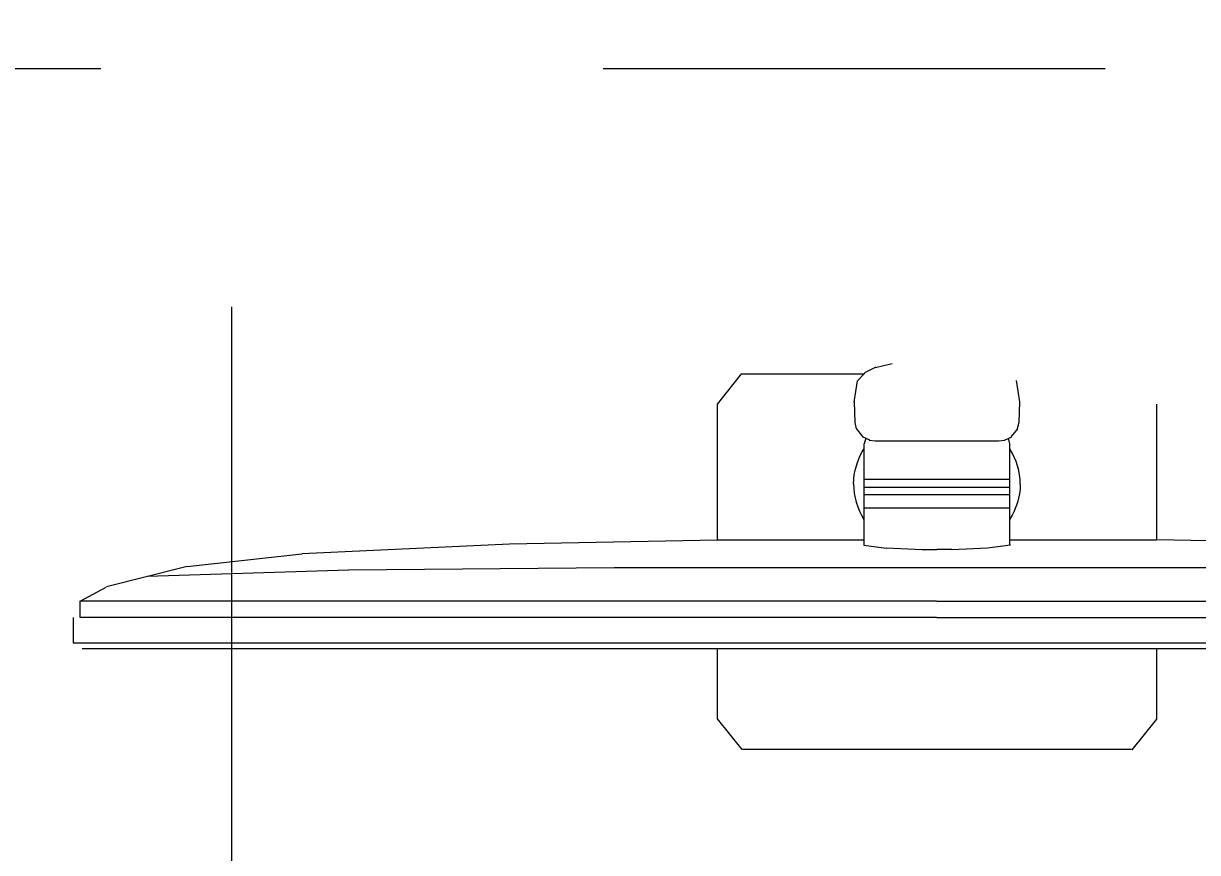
# Model space of a CAD drawing. Header units: millimetres. Extents: x 0 to 9491604, y -172998 to 295086.
# Drawn here: x 387804.9 to 388176, y 29654.3 to 29916.5 of the extents above; entities that cross this region are included whole.
import ezdxf
from ezdxf import colors
from ezdxf.entities.mleader import LeaderData, LeaderLine
from ezdxf.enums import TextEntityAlignment as Align
from ezdxf.math import Vec2, Vec3

# ---------------------------------------------------------------- set-up
doc = ezdxf.new("R2018")
doc.units = ezdxf.units.MM
doc.linetypes.add('CENTER', pattern=[2, 1.25, -0.25, 0.25, -0.25])
doc.linetypes.add('Штрих', pattern=[6.35, 3.175, -3.175])
for name, color, linetype, lineweight in [('_TEXT', 7, 'Continuous', 30), ('АР_Маркер экспликации', 239, 'Continuous', 13), ('АР_Номер помещения', 250, 'Continuous', 9), ('АР_Оси', 7, 'Continuous', 25)]:
    doc.layers.add(name, color=color, linetype=linetype, lineweight=lineweight)
doc.layers.add('АР_лестницы', color=7, linetype='Continuous', lineweight=15, true_color=0xff24ff)
doc.layers.add('ТХ_ОБЩЕЕ', color=7, linetype='Continuous', lineweight=0, true_color=0x7b7b7b)
doc.layers.add('АР_Названия помещений', color=124, linetype='Continuous', lineweight=5, plot=False)
doc.layers.add('АР_Помещения_площадь', color=19, linetype='Continuous', lineweight=9, plot=False)
doc.styles.add('ISOCPEUR', font='', dxfattribs={"height": 250})
doc.styles.get("Standard").update_dxf_attribs({"font": 'GOST.TTF'})
doc.styles.get('ISOCPEUR').set_extended_font_data('ISOCPEUR', italic=True)

# ---------------------------------------------------------------- blocks, each defined once
blk = doc.blocks.new('*U252')
at = {"color": 7, "style": 'ISOCPEUR', "width": 0.7, "flags": 1}
blk.add_attdef('КАТЕГОРИЯ', (-499.17, -2092.19), '', height=250, dxfattribs=at)
at = {"layer": 'АР_Номер помещения', "color": 7, "style": 'ISOCPEUR', "width": 0.7}
blk.add_attdef('НОМЕР_ПОМЕЩЕНИЯ', text='', height=300, dxfattribs=at).set_placement((-13874.5, 6637.55), align=Align.MIDDLE_CENTER)
at = {"layer": 'АР_Помещения_площадь', "color": 7, "lineweight": 30, "width": 0.7, "flags": 104}
blk.add_attdef('ИМЯ_ПОМЕЩЕНИЯ', text='', height=100, dxfattribs=at).set_placement((157.63, 1217.14), align=Align.MIDDLE_CENTER)
at = {"layer": 'АР_Помещения_площадь', "color": 7, "style": 'ISOCPEUR', "width": 0.7}
blk.add_attdef('ПЛОЩАДЬ_ПОМЕЩЕНИЯ', text='', height=200, dxfattribs=at).set_placement((-12654.58, 407.67), align=Align.MIDDLE_RIGHT)
blk = doc.blocks.new('A$C064f767a')
at = {"layer": 'АР_лестницы', "linetype": 'Штрих', "lineweight": 9, "ltscale": 50}
blk.add_lwpolyline([(4255, 1159.05), (4255, 2034.05), (7105, 2034.05), (7105, 1159.05)], dxfattribs=at)
blk = doc.blocks.new('table oborud')
at = {"layer": 'ТХ_ОБЩЕЕ'}
for points in [[(743776.73, 689704.18), (743768.73, 689704.18), (743768.73, 689431.18)], [(743766.83, 689431.11), (743766.83, 689701.36)], [(743776.68, 689431.21), (743776.68, 689701.96), (743781.93, 689701.96)], [(743781.83, 689431.21), (743781.83, 689701.96), (743786.33, 689693.71)], [(743786.46, 689693.63), (743792.96, 689668.13)], [(743791.68, 689617.03), (743789.68, 689680.78)], [(743792.86, 689668.11), (743796.86, 689631.86)], [(743796.96, 689631.78), (743799.96, 689566.28)], [(743792.46, 689533.16), (743791.71, 689617.16)], [(743799.98, 689566.26), (743801.23, 689500.51)], [(743792.46, 689431.11), (743792.46, 689533.11)], [(743734.96, 689492.68), (743744.71, 689500.43)], [(743744.61, 689500.53), (743766.86, 689500.53)], [(743801.16, 689454.28), (743801.16, 689500.53), (743844.16, 689500.53)], [(743844.13, 689500.53), (743853.88, 689492.78)], [(743734.96, 689431.11), (743734.96, 689492.61)], [(743853.78, 689492.68), (743853.78, 689454.18)], [(743836.43, 689456.61), (743833.93, 689454.61)], [(743838.36, 689457.11), (743836.36, 689456.61)], [(743844.86, 689457.31), (743838.36, 689457.06)], [(743851.53, 689456.38), (743844.78, 689457.38)], [(743853.93, 689453.88), (743851.43, 689456.38)], [(743799.63, 689454.21), (743798.63, 689447.21)], [(743831.61, 689454.21), (743799.61, 689454.21)], [(743811.38, 689454.21), (743811.38, 689431.21)], [(743815.63, 689454.21), (743815.63, 689431.21)], [(743817.91, 689454.21), (743817.91, 689431.21)], [(743820.43, 689454.21), (743820.43, 689431.21)], [(743833.36, 689453.61), (743831.61, 689454.11)], [(743832.81, 689452.51), (743832.56, 689450.51)], [(743833.91, 689454.71), (743832.91, 689452.46)], [(743855.81, 689450.46), (743854.06, 689453.96)], [(743832.56, 689450.61), (743832.56, 689431.11), (743832.56, 689411.61)], [(743856.93, 689445.31), (743855.68, 689450.56)], [(743798.73, 689447.08), (743798.23, 689435.83)], [(743798.23, 689435.86), (743798.23, 689431.11)], [(743734.96, 689369.56), (743734.96, 689431.06)], [(743766.83, 689160.84), (743766.83, 689431.08)], [(743768.73, 689431.11), (743768.73, 689158.11)], [(743776.68, 689431.11), (743776.68, 689160.36)], [(743781.83, 689431.11), (743781.83, 689160.36)], [(743792.46, 689329.09), (743792.46, 689431.08)], [(743798.33, 689431.11), (743798.33, 689426.36)], [(743811.38, 689431.11), (743811.38, 689408.11)], [(743815.63, 689431.11), (743815.63, 689408.11)], [(743817.91, 689431.11), (743817.91, 689408.11)], [(743820.43, 689431.11), (743820.43, 689408.11)], [(743798.23, 689426.38), (743798.73, 689415.13)], [(743798.73, 689415.16), (743799.73, 689407.91)], [(743832.56, 689411.63), (743832.81, 689409.63)], [(743799.63, 689408.03), (743831.63, 689408.03)], [(743801.16, 689361.71), (743801.16, 689407.96)], [(743831.61, 689408.03), (743833.36, 689408.53)], [(743832.81, 689409.73), (743833.81, 689407.48)], [(743833.91, 689407.53), (743836.41, 689405.53)], [(743836.43, 689405.63), (743838.43, 689405.13)], [(743838.36, 689405.13), (743844.86, 689404.88)], [(743844.86, 689404.93), (743851.61, 689405.93)], [(743744.61, 689361.71), (743734.86, 689369.46)], [(743766.83, 689361.71), (743744.58, 689361.71)], [(743799.98, 689295.99), (743801.23, 689361.73)], [(743844.13, 689361.71), (743801.13, 689361.71)]]:
    blk.add_lwpolyline(points, dxfattribs=at)
for centre, start, end in [((743819.2, 689435.6), 90.5779, 121.6489), ((743818.59, 689426.64), 270.5779, 301.6489)]:
    blk.add_arc(centre, 21.86, start, end, dxfattribs=at)
for points in [[(743818.98, 689457.46), (743822.73, 689457.46), (743826.73, 689456.21), (743829.98, 689454.21)], [(743818.81, 689404.78), (743814.81, 689404.78), (743811.06, 689406.03), (743807.81, 689408.03)]]:
    blk.add_open_spline(points, degree=3, dxfattribs=at)

msp = doc.modelspace()

# ---------------------------------------------------------------- linework, layer by layer
at = {"layer": 'АР_Оси', "linetype": 'CENTER', "lineweight": 9, "ltscale": 1000}
msp.add_line((387870.76, -1423.15), (387870.76, 32460.78), dxfattribs=at)

# ---------------------------------------------------------------- block references
at = {"lineweight": 9, "rotation": 90}
msp.add_blockref('table oborud', (1077524.75, -714048.08, 0), dxfattribs=at)
at = {"layer": '_TEXT', "color": 1, "lineweight": 9, "ltscale": 500}
msp.add_blockref('A$C064f767a', (381510.58, 27868.12), dxfattribs=at)
at = {"layer": 'АР_Маркер экспликации', "lineweight": 9}
ref = msp.add_blockref('*U252', (393314.66, 52054.84), dxfattribs=at)
lines = msp.add_mtext('\\W0.8000;Кабинет материальной технологии тип 2', dxfattribs={"layer": 'АР_Названия помещений', "insert": (379480.41, 56862.59), "char_height": 4891.9555, "width": 926.94, "attachment_point": 1})
ref.add_attrib('ИМЯ_ПОМЕЩЕНИЯ', '', (379480.41, 56862.59), dxfattribs={"flags": 104}).embed_mtext(lines)

# ---------------------------------------------------------------- leaders
at = {"lineweight": 9}
ml = msp.add_multileader_mtext('Standard', dxfattribs=at)
ml.set_content('ТК-шкаф', color=256)
ml.set_leader_properties()
ml.build(insert=Vec2(0, 0))
ml.multileader.update_dxf_attribs({"text_left_attachment_type": 6, "text_right_attachment_type": 6, "arrow_head_size": 250})
ctx = ml.context
ctx.base_point, ctx.char_height, ctx.arrow_head_size, ctx.plane_origin = Vec3(386816.44, 30588.12, 0), 350, 250, Vec3(386429.26, 30593.26, 0)
ctx.left_attachment, ctx.right_attachment = 6, 6
notes = []
notes.append((ctx, [(0, (1, 1, 0), (386808.44, 30588.12, 0), (1, 0), 8, [(0, [(386119.47, 29492.58, 0)], 0, [])])]))
ctx.mtext.insert, ctx.mtext.flow_direction = Vec3(386818.44, 31037.94, 0), 5
for ctx, leaders in notes:
    for number, flags, end, landing, length, lines in leaders:
        leader = LeaderData()
        leader.index, (leader.has_last_leader_line, leader.has_dogleg_vector, leader.attachment_direction) = number, flags
        leader.last_leader_point, leader.dogleg_vector, leader.dogleg_length = Vec3(end), Vec3(landing), length
        for number, points, colour, breaks in lines:
            line = LeaderLine()
            line.index, line.vertices, line.color, line.breaks = number, Vec3.list(points), colors.encode_raw_color(colour), breaks
            leader.lines.append(line)
        ctx.leaders.append(leader)

doc.saveas('drawing.dxf')
